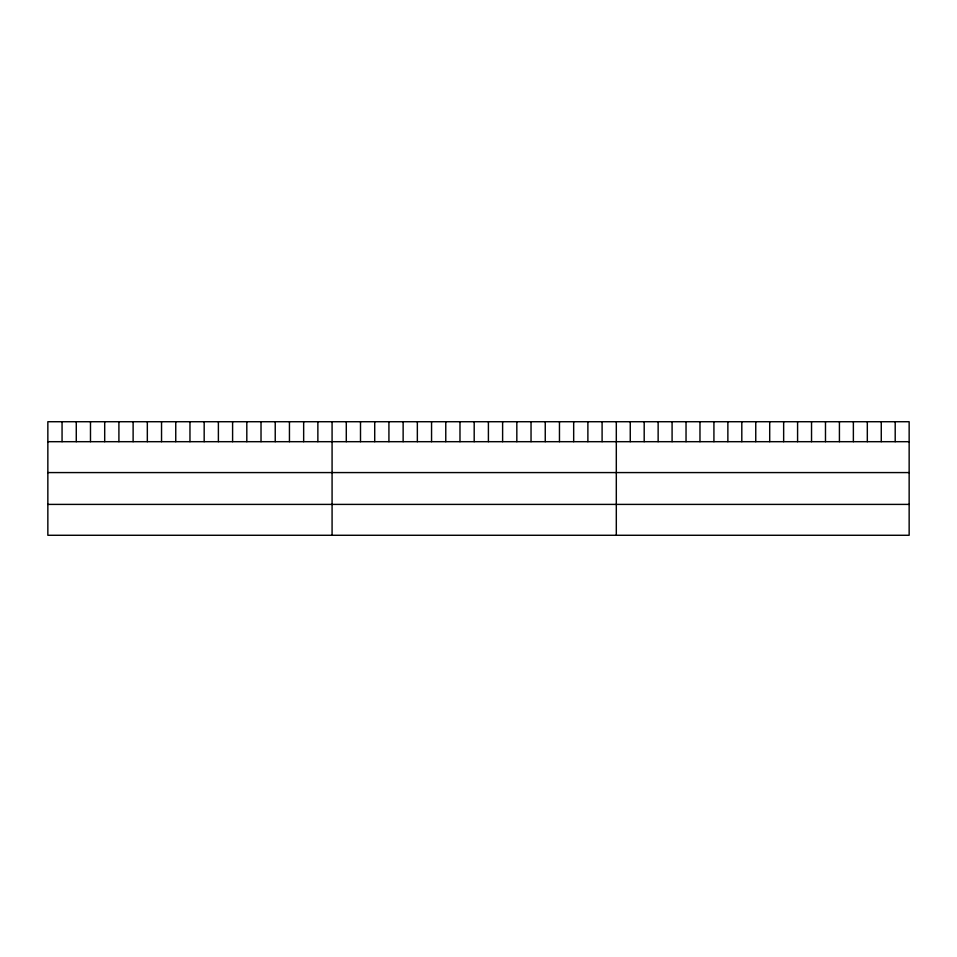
<?xml version="1.0" encoding="UTF-8"?>
<svg xmlns="http://www.w3.org/2000/svg" width="957" height="957" viewBox="0 0 957 957"><rect width="100%" height="100%" fill="white"/><g stroke="black" fill="none" stroke-linecap="round" stroke-linejoin="round"><path stroke-width="1.44" d="M909.15 441.691L909.15 535.274L47.85 535.274L47.85 421.726L909.15 421.726L909.15 441.691L47.85 441.691M47.85 472.579L909.15 472.579M47.85 504.399L909.15 504.399M895.202 421.726L895.202 441.691M881.265 421.726L881.265 441.691M867.317 421.726L867.317 441.691M853.369 421.726L853.369 441.691M839.421 421.726L839.421 441.691M825.484 421.726L825.484 441.691M811.536 421.726L811.536 441.691M797.588 421.726L797.588 441.691M783.651 421.726L783.651 441.691M769.703 421.726L769.703 441.691M755.755 421.726L755.755 441.691M741.807 421.726L741.807 441.691M727.87 421.726L727.87 441.691M713.922 421.726L713.922 441.691M699.974 421.726L699.974 441.691M686.037 421.726L686.037 441.691M672.089 421.726L672.089 441.691M658.141 421.726L658.141 441.691M644.193 421.726L644.193 441.691M630.256 421.726L630.256 441.691M616.308 421.726L616.308 535.274M602.097 421.726L602.097 441.691M587.885 421.726L587.885 441.691M573.674 421.726L573.674 441.691M559.462 421.726L559.462 441.691M545.251 421.726L545.251 441.691M531.039 421.726L531.039 441.691M516.828 421.726L516.828 441.691M502.616 421.726L502.616 441.691M488.405 421.726L488.405 441.691M474.193 421.726L474.193 441.691M459.982 421.726L459.982 441.691M445.771 421.726L445.771 441.691M431.559 421.726L431.559 441.691M417.348 421.726L417.348 441.691M403.136 421.726L403.136 441.691M388.925 421.726L388.925 441.691M374.713 421.726L374.713 441.691M360.502 421.726L360.502 441.691M346.29 421.726L346.29 441.691M332.079 421.726L332.079 535.274M317.868 421.726L317.868 441.691M303.656 421.726L303.656 441.691M289.445 421.726L289.445 441.691M275.233 421.726L275.233 441.691M261.022 421.726L261.022 441.691M246.81 421.726L246.81 441.691M232.599 421.726L232.599 441.691M218.387 421.726L218.387 441.691M204.176 421.726L204.176 441.691M189.965 421.726L189.965 441.691M175.753 421.726L175.753 441.691M161.542 421.726L161.542 441.691M147.33 421.726L147.33 441.691M133.119 421.726L133.119 441.691M118.907 421.726L118.907 441.691M104.696 421.726L104.696 441.691M90.484 421.726L90.484 441.691M76.273 421.726L76.273 441.691M62.061 421.726L62.061 441.691"/></g></svg>
